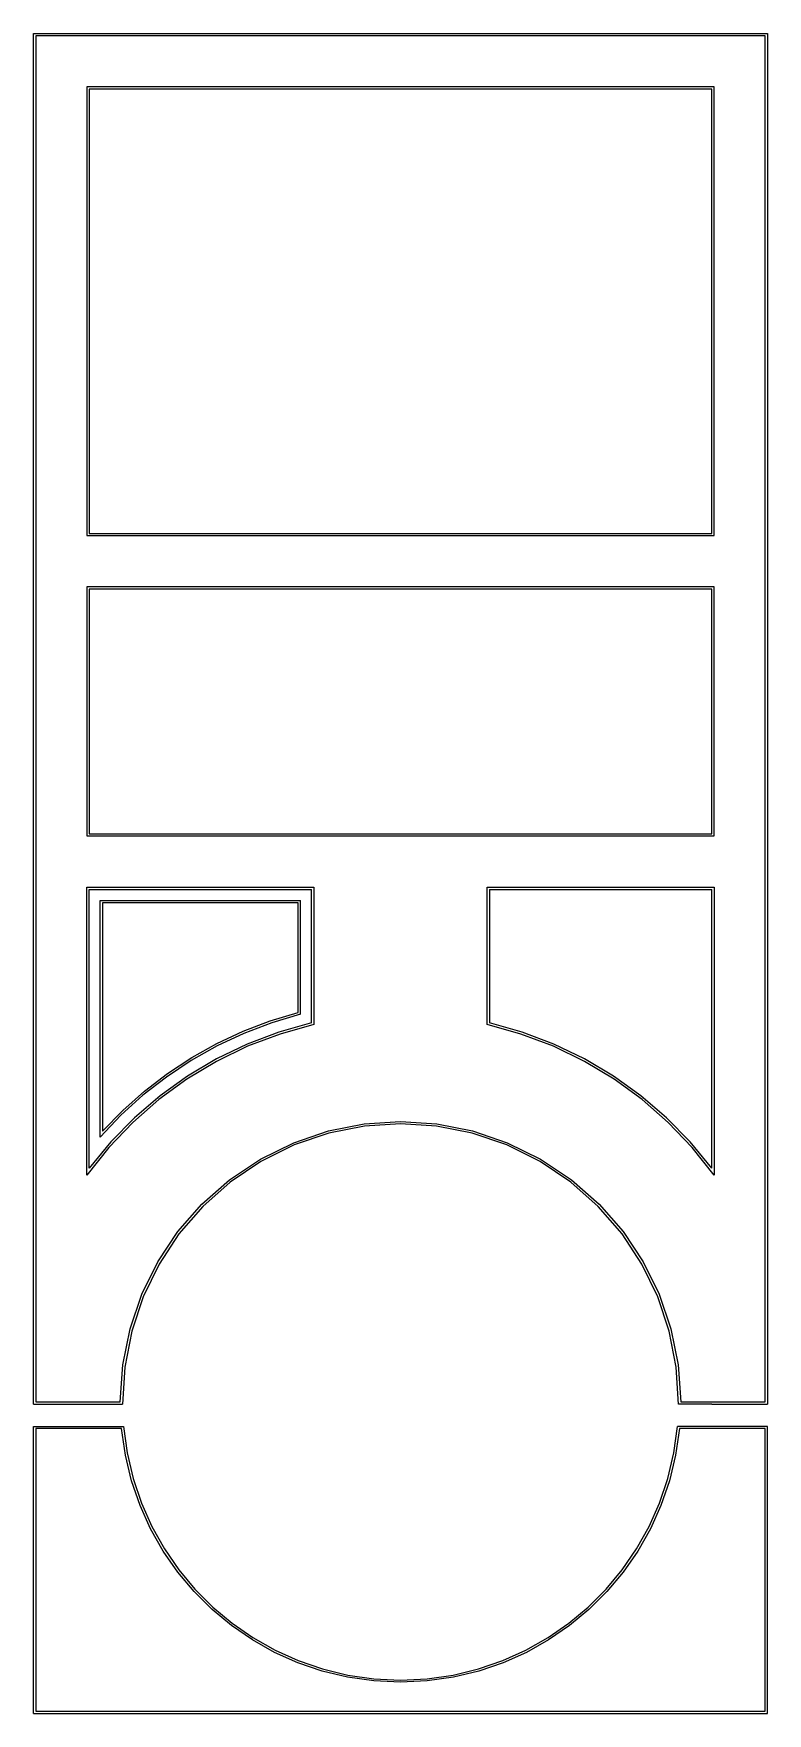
# Model space of a CAD drawing. Extents: x -1 to 77, y -88 to 298.
# Drawn here: x 10.9 to 76.9, y -88.4 to 62.6 of the extents above.
import ezdxf

# ---------------------------------------------------------------- set-up
doc = ezdxf.new("R2010")
doc.units = 0

msp = doc.modelspace()

# ---------------------------------------------------------------- linework, layer by layer
for p, q in [((10.850575, -60.55482), (10.850575, 62.645872)), ((10.850575, 62.645872), (76.850514, 62.645872)), ((76.650498, 62.44585), (11.05058, 62.44585)), ((11.05058, 62.44585), (11.05058, -60.353995)), ((76.650498, -60.353995), (76.650498, 62.44585)), ((76.850514, 62.645872), (76.850514, -60.55482)), ((72.050504, 57.845856), (15.650575, 57.845856)), ((15.650575, 57.845856), (15.650575, 17.519357)), ((71.850504, 57.645856), (15.850574, 57.645856)), ((15.850574, 57.645856), (15.850574, 17.719356)), ((71.850504, 17.719356), (71.850504, 57.645856)), ((72.050504, 17.519357), (72.050504, 57.845856)), ((72.050504, 57.845856), (72.050504, 57.845856)), ((15.650575, 17.519357), (72.050504, 17.519357)), ((15.850574, 17.719356), (71.850504, 17.719356)), ((15.850574, 17.719356), (15.850574, 17.719356)), ((72.050504, 12.919362), (15.650575, 12.919362)), ((15.650575, 12.919362), (15.650575, -9.480609)), ((71.850504, 12.719363), (15.850574, 12.719363)), ((15.850574, 12.719363), (15.850574, -9.28061)), ((71.850504, -9.28061), (71.850504, 12.719363)), ((72.050504, -9.480609), (72.050504, 12.919362)), ((72.050504, 12.919362), (72.050504, 12.919362)), ((15.650575, -9.480609), (72.050504, -9.480609)), ((15.850574, -9.28061), (71.850504, -9.28061)), ((15.850574, -9.28061), (15.850574, -9.28061)), ((15.650575, -14.080604), (36.050549, -14.080604)), ((15.650575, -39.962846), (15.650575, -14.080604)), ((15.650575, -14.080604), (15.650575, -14.080604)), ((15.850585, -39.353785), (15.850585, -14.2819)), ((15.850585, -14.2819), (35.850467, -14.2819)), ((35.850467, -26.280739), (35.850467, -14.2819)), ((36.050549, -14.080604), (36.050549, -26.439439)), ((51.650529, -14.080604), (72.050504, -14.080604)), ((51.650529, -26.439439), (51.650529, -14.080604)), ((51.650529, -14.080604), (51.650529, -14.080604)), ((51.850595, -14.2819), (51.850595, -26.280739)), ((51.850595, -14.2819), (71.850424, -14.2819)), ((71.850424, -39.353785), (71.850424, -14.2819)), ((72.050504, -14.080604), (72.050504, -39.962846)), ((16.850577, -36.541267), (16.850577, -15.279377)), ((16.850577, -15.279377), (34.850608, -15.279377)), ((34.650551, -15.480602), (17.050573, -15.480602)), ((17.050573, -15.480602), (17.050573, -36.018866)), ((34.650551, -25.342613), (34.650551, -15.480602)), ((34.850608, -25.497573), (34.850608, -15.279377)), ((32.14197, -26.099837), (34.650551, -25.342613)), ((34.85055, -25.497189), (32.271449, -26.267005)), ((34.650551, -25.342613), (34.650551, -25.342613)), ((27.34585, -28.135482), (29.704172, -27.032551)), ((29.704172, -27.032551), (32.14197, -26.099837)), ((32.271449, -26.267005), (29.767405, -27.222982)), ((32.89815, -27.111767), (30.045983, -28.191347)), ((35.850549, -26.280588), (32.89815, -27.111767)), ((36.050549, -26.439439), (33.018454, -27.28275)), ((54.682624, -27.28275), (51.650529, -26.439439)), ((54.802928, -27.111767), (51.850529, -26.280588)), ((57.655095, -28.191347), (54.802928, -27.111767)), ((27.347904, -28.3593), (25.022433, -29.670137)), ((25.075695, -29.403359), (27.34585, -28.135482)), ((30.092555, -28.389006), (27.288626, -29.74775)), ((30.045983, -28.191347), (27.308563, -29.509842)), ((29.767405, -27.222982), (27.347904, -28.3593)), ((33.018454, -27.28275), (30.092555, -28.389006)), ((57.608523, -28.389006), (54.682624, -27.28275)), ((60.412452, -29.74775), (57.608523, -28.389006)), ((60.392516, -29.509842), (57.655095, -28.191347)), ((25.022433, -29.670137), (22.800477, -31.149674)), ((22.902398, -30.830908), (25.075695, -29.403359)), ((27.288626, -29.74775), (24.622439, -31.348528)), ((27.308563, -29.509842), (24.700399, -31.057766)), ((63.000679, -31.057766), (60.392516, -29.509842)), ((63.078639, -31.348528), (60.412452, -29.74775)), ((22.800477, -31.149674), (20.691525, -32.792087)), ((20.834651, -32.412857), (22.902398, -30.830908)), ((24.622439, -31.348528), (22.109768, -33.180883)), ((24.700399, -31.057766), (22.236007, -32.825632)), ((65.465072, -32.825632), (63.000679, -31.057766)), ((65.59131, -33.180883), (63.078639, -31.348528)), ((20.691525, -32.792087), (18.705061, -34.591558)), ((18.881145, -34.143934), (20.834651, -32.412857)), ((22.109768, -33.180883), (19.766385, -35.234358)), ((22.236007, -32.825632), (19.929897, -34.803955)), ((67.771182, -34.803955), (65.465072, -32.825632)), ((67.934693, -35.234358), (65.59131, -33.180883)), ((18.705061, -34.591558), (16.850573, -36.542263)), ((17.050573, -36.018866), (18.881145, -34.143934)), ((19.766385, -35.234358), (17.608063, -37.498498)), ((19.929897, -34.803955), (17.796582, -36.983247)), ((34.252134, -37.053115), (37.380927, -35.998066)), ((37.400841, -36.199709), (34.282779, -37.256826)), ((37.380927, -35.998066), (40.594531, -35.365037)), ((40.604333, -35.565439), (37.400841, -36.199709)), ((40.594531, -35.365037), (43.850539, -35.154027)), ((43.850539, -35.354016), (40.604333, -35.565439)), ((43.850539, -35.154027), (47.106547, -35.365037)), ((47.096746, -35.565439), (43.850539, -35.354016)), ((50.300237, -36.199709), (47.096746, -35.565439)), ((47.106547, -35.365037), (50.320151, -35.998066)), ((53.4183, -37.256826), (50.300237, -36.199709)), ((50.320151, -35.998066), (53.448944, -37.053115)), ((69.904497, -36.983247), (67.771182, -34.803955)), ((70.093016, -37.498498), (67.934693, -35.234358)), ((17.608063, -37.498498), (15.650575, -39.962846)), ((17.796582, -36.983247), (15.850574, -39.354022)), ((31.250555, -38.530183), (34.252134, -37.053115)), ((34.282779, -37.256826), (31.292861, -38.736789)), ((56.408218, -38.736789), (53.4183, -37.256826)), ((53.448944, -37.053115), (56.450523, -38.530183)), ((71.850504, -39.354022), (69.904497, -36.983247)), ((72.050504, -39.962846), (70.093016, -37.498498)), ((28.470587, -40.391092), (31.250555, -38.530183)), ((31.292861, -38.736789), (28.526119, -40.600936)), ((59.174959, -40.600936), (56.408218, -38.736789)), ((56.450523, -38.530183), (59.230491, -40.391092)), ((25.992492, -42.573183), (28.470587, -40.391092)), ((28.526119, -40.600936), (26.063217, -42.785866)), ((61.637861, -42.785866), (59.174959, -40.600936)), ((59.230491, -40.391092), (61.708587, -42.573183)), ((23.837471, -45.03973), (25.992492, -42.573183)), ((26.063217, -42.785866), (23.925314, -45.254474)), ((63.775765, -45.254474), (61.637861, -42.785866)), ((61.708587, -42.573183), (63.863608, -45.03973)), ((22.026727, -47.754011), (23.837471, -45.03973)), ((23.925314, -45.254474), (22.133569, -47.969655)), ((65.56751, -47.969655), (63.775765, -45.254474)), ((63.863608, -45.03973), (65.674352, -47.754011)), ((20.581462, -50.679302), (22.026727, -47.754011)), ((22.133569, -47.969655), (20.709142, -50.894303)), ((66.991936, -50.894303), (65.56751, -47.969655)), ((65.674352, -47.754011), (67.119616, -50.679302)), ((19.52288, -53.778879), (20.581462, -50.679302)), ((20.709142, -50.894303), (19.673194, -53.991312)), ((68.027884, -53.991312), (66.991936, -50.894303)), ((67.119616, -50.679302), (68.178198, -53.778879)), ((18.872182, -57.016018), (19.52288, -53.778879)), ((19.673194, -53.991312), (19.046883, -57.223578)), ((68.654195, -57.223578), (68.027884, -53.991312)), ((68.178198, -53.778879), (68.828896, -57.016018)), ((18.650571, -60.353995), (18.872182, -57.016018)), ((19.046883, -57.223578), (18.851371, -60.553995)), ((68.849708, -60.553995), (68.654195, -57.223578)), ((68.828896, -57.016018), (69.050507, -60.353995)), ((11.05058, -60.353995), (15.850574, -60.353995)), ((15.850574, -60.353995), (18.650571, -60.353995)), ((15.850574, -60.353995), (15.850574, -60.353995)), ((69.050507, -60.353995), (71.850504, -60.353995)), ((71.850504, -60.353995), (76.650498, -60.353995)), ((10.850575, -60.55482), (15.850585, -60.55482)), ((15.850585, -60.55482), (18.85138, -60.55482)), ((71.850424, -60.55482), (68.849788, -60.55482)), ((71.850424, -60.55482), (76.850514, -60.55482)), ((10.850575, -88.354556), (10.850575, -62.555068)), ((10.850575, -62.555068), (18.947556, -62.555068)), ((18.765117, -62.753992), (11.05058, -62.753992)), ((11.05058, -62.753992), (11.05058, -88.15396)), ((19.10799, -65.140656), (18.765117, -62.753992)), ((18.947559, -62.553993), (19.272774, -64.936597)), ((68.428305, -64.936597), (68.75352, -62.553993)), ((68.935962, -62.753992), (68.593088, -65.140656)), ((76.850514, -62.555068), (68.75348, -62.555068)), ((76.650498, -62.753992), (68.935962, -62.753992)), ((76.650498, -88.15396), (76.650498, -62.753992)), ((76.650498, -62.753992), (76.650498, -62.753992)), ((76.850514, -88.354556), (76.850514, -62.555068)), ((19.665437, -67.445673), (19.10799, -65.140656)), ((19.272774, -64.936597), (19.813575, -67.238602)), ((67.887503, -67.238602), (68.428305, -64.936597)), ((68.593088, -65.140656), (68.035642, -67.445673)), ((20.426476, -69.659063), (19.665437, -67.445673)), ((19.813575, -67.238602), (20.558944, -69.449918)), ((67.142134, -69.449918), (67.887503, -67.238602)), ((68.035642, -67.445673), (67.274602, -69.659063)), ((20.558944, -69.449918), (21.497861, -71.560457)), ((66.203218, -71.560457), (67.142134, -69.449918)), ((21.380127, -71.770847), (20.426476, -69.659063)), ((67.274602, -69.659063), (66.320952, -71.770847)), ((22.515408, -73.771043), (21.380127, -71.770847)), ((21.497861, -71.560457), (22.619305, -73.560129)), ((65.081773, -73.560129), (66.203218, -71.560457)), ((66.320952, -71.770847), (65.185671, -73.771043)), ((23.821338, -75.64967), (22.515408, -73.771043)), ((22.619305, -73.560129), (23.912259, -75.438847)), ((63.788819, -75.438847), (65.081773, -73.560129)), ((65.185671, -73.771043), (63.87974, -75.64967)), ((23.912259, -75.438847), (25.365703, -77.18652)), ((62.335375, -77.18652), (63.788819, -75.438847)), ((25.286937, -77.396749), (23.821338, -75.64967)), ((63.87974, -75.64967), (62.414141, -77.396749)), ((26.901223, -79.002298), (25.286937, -77.396749)), ((25.365703, -77.18652), (26.968617, -78.793062)), ((60.732461, -78.793062), (62.335375, -77.18652)), ((62.414141, -77.396749), (60.799855, -79.002298)), ((28.653216, -80.456337), (26.901223, -79.002298)), ((26.968617, -78.793062), (28.709982, -80.248382)), ((58.991096, -80.248382), (60.732461, -78.793062)), ((60.799855, -79.002298), (59.047862, -80.456337)), ((30.531934, -81.748886), (28.653216, -80.456337)), ((28.709982, -80.248382), (30.578779, -81.542391)), ((57.1223, -81.542391), (58.991096, -80.248382)), ((59.047862, -80.456337), (57.169144, -81.748886)), ((32.526397, -82.869964), (30.531934, -81.748886)), ((30.578779, -81.542391), (32.563988, -82.665002)), ((34.625622, -83.80959), (32.526397, -82.869964)), ((32.563988, -82.665002), (34.654589, -83.606125)), ((53.046489, -83.606125), (55.137091, -82.665002)), ((55.174682, -82.869964), (53.075456, -83.80959)), ((55.137091, -82.665002), (57.1223, -81.542391)), ((57.169144, -81.748886), (55.174682, -82.869964)), ((36.818631, -84.557784), (34.625622, -83.80959)), ((34.654589, -83.606125), (36.839565, -84.355672)), ((39.09444, -85.104565), (36.818631, -84.557784)), ((36.839565, -84.355672), (39.107895, -84.903553)), ((48.593184, -84.903553), (50.861513, -84.355672)), ((50.882448, -84.557784), (48.606638, -85.104565)), ((50.861513, -84.355672), (53.046489, -83.606125)), ((53.075456, -83.80959), (50.882448, -84.557784)), ((41.44207, -85.439952), (39.09444, -85.104565)), ((39.107895, -84.903553), (41.448559, -85.23968)), ((43.850539, -85.553966), (41.44207, -85.439952)), ((41.448559, -85.23968), (43.850539, -85.353965)), ((43.850539, -85.353965), (46.252519, -85.23968)), ((46.259008, -85.439952), (43.850539, -85.553966)), ((46.252519, -85.23968), (48.593184, -84.903553)), ((48.606638, -85.104565), (46.259008, -85.439952)), ((10.850575, -88.354556), (76.850514, -88.354556)), ((11.05058, -88.15396), (76.650498, -88.15396))]:
    msp.add_line(p, q)

doc.saveas('drawing.dxf')
